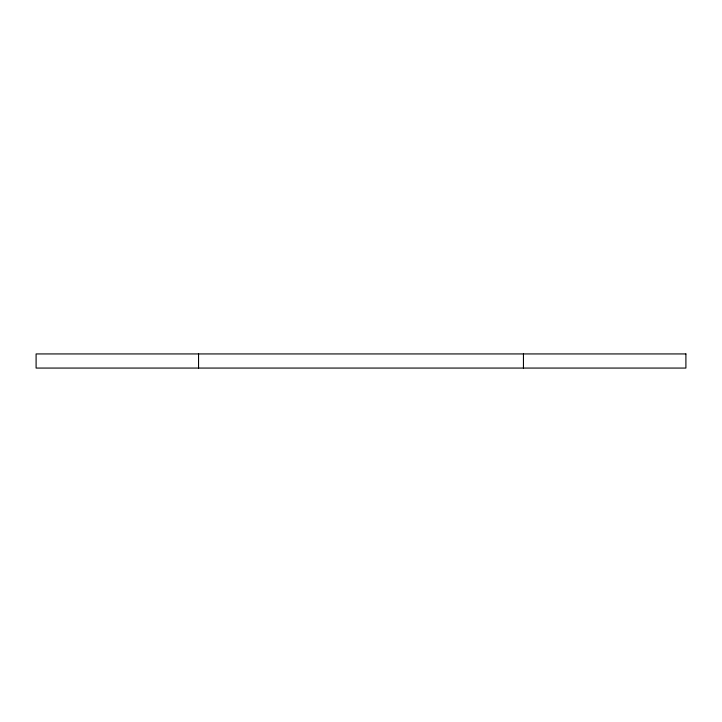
<?xml version="1.0" encoding="UTF-8"?>
<svg xmlns="http://www.w3.org/2000/svg" width="722" height="722" viewBox="0 0 722 722"><rect width="100%" height="100%" fill="white"/><g stroke="black" fill="none" stroke-linecap="round" stroke-linejoin="round"><path stroke-width="1.08" d="M523.45 353.933L523.45 368.067M198.55 353.933L198.55 368.067M685.9 353.933L36.1 353.933L36.1 368.067L685.9 368.067L685.9 353.933"/></g></svg>
